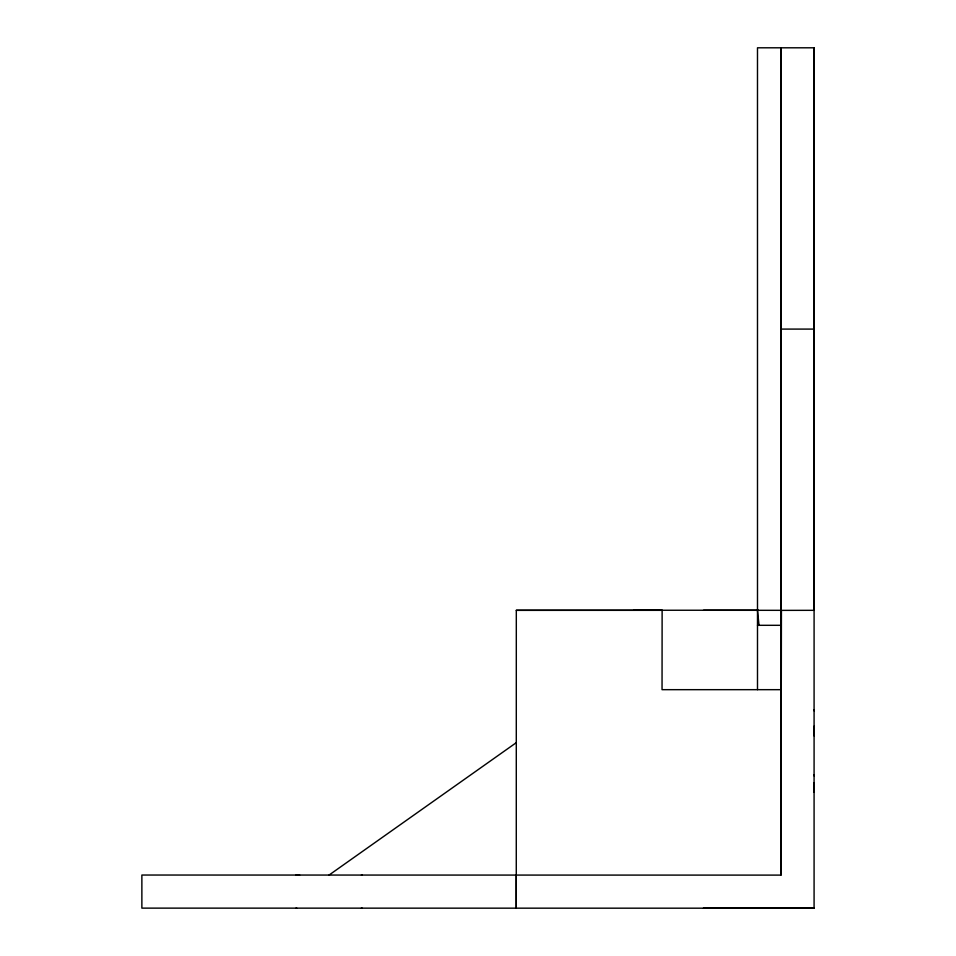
<?xml version="1.0" encoding="UTF-8"?>
<svg xmlns="http://www.w3.org/2000/svg" width="956" height="956" viewBox="0 0 956 956"><rect width="100%" height="100%" fill="white"/><g stroke="black" fill="none" stroke-linecap="round" stroke-linejoin="round"><path stroke-width="1.43" d="M781.004 689.67L662.042 689.67L662.126 610.31L516.312 610.275L516.264 908.2L516.264 875.11M757.499 689.67L757.487 47.8L814.106 47.8L814.082 908.2L141.87 908.128L141.87 875.039L780.98 875.11L781.004 47.8M781.004 47.8L780.98 875.11M780.98 826.319L780.98 823.367M814.082 511.09L814.082 444.91M780.98 610.37L814.106 610.322L814.094 47.8M516.312 610.37L662.126 610.31M329.079 875.051L516.288 742.669M758.072 610.239L633.697 610.251M781.004 329.091L814.094 329.091M757.499 625.308L781.004 625.308M296.013 875.039L299.658 875.039M361.404 875.039L362.121 875.039M296.013 908.128L296.73 908.128M361.404 908.128L362.121 908.128M703.508 610.287L757.941 610.322M703.461 908.116L814.07 908.2M780.992 840.133L781.422 610.334L757.487 610.31L759.028 625.308M814.094 726.166L814.094 735.857M814.082 792.357L814.082 782.665M780.992 726.166L780.992 735.857M780.992 792.357L780.992 782.665M814.106 180.17L814.106 181.293M814.094 245.226L814.094 246.349M814.07 709.651L814.07 710.774M814.07 774.707L814.07 775.83M780.98 709.639L780.98 710.774M780.98 774.707L780.98 775.83"/></g></svg>
